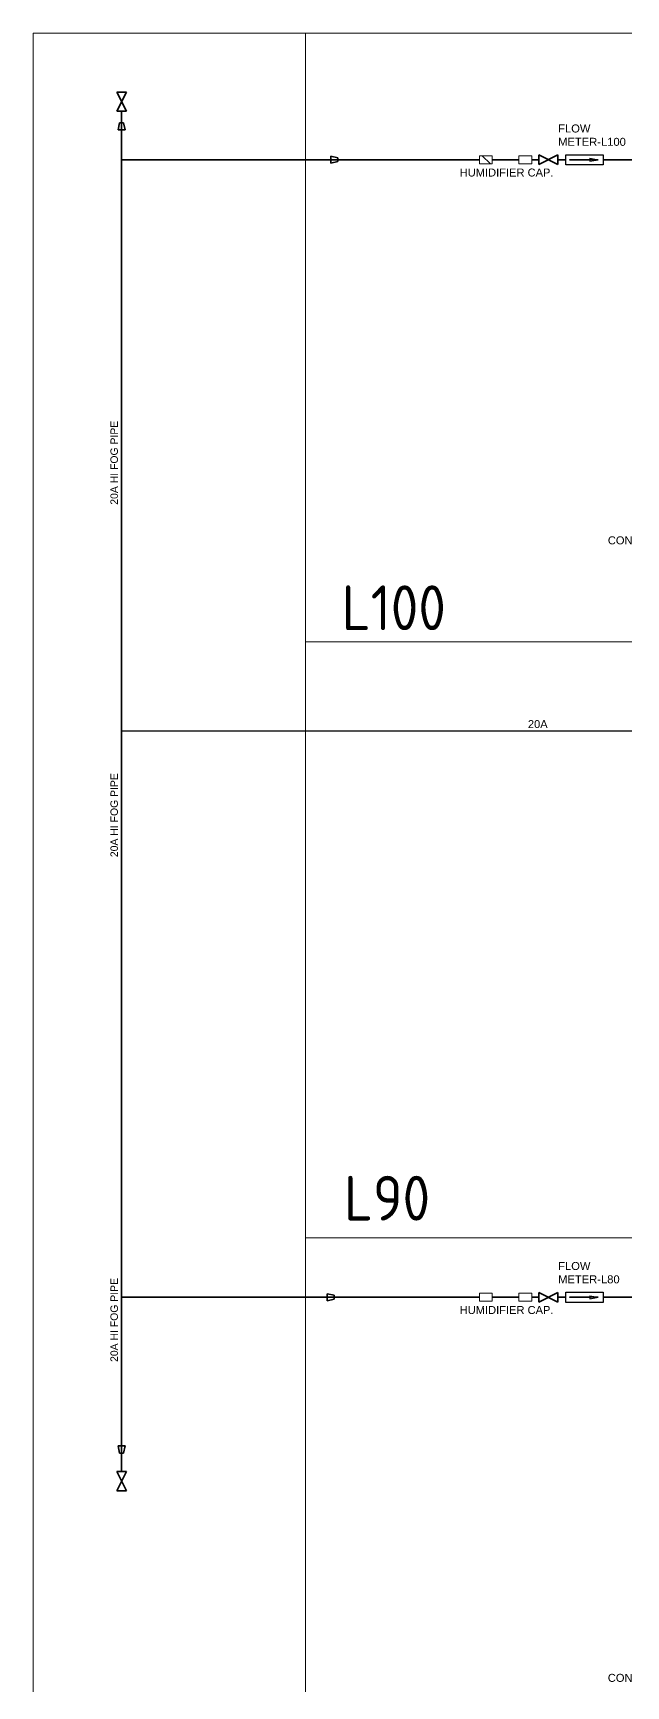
# Model space of a CAD drawing. Header units: millimetres. Extents: x 183 to 3972, y 193 to 1833.
# Drawn here: x 2823 to 3010, y 1314 to 1833 of the extents above; entities that cross this region are included whole.
import ezdxf

# ---------------------------------------------------------------- set-up
doc = ezdxf.new("R2010")
doc.units = ezdxf.units.MM
for name, color, linetype in [('DETL-TXT', 7, 'Continuous'), ('M-CWTR-PIPE-S', 7, 'Continuous'), ('M-CWTR-VAVE', 7, 'Continuous'), ('M-DETL-60', 7, 'Continuous'), ('M-EQPM-TXT', 7, 'Continuous'), ('M-PIPE-CHWS12', 7, 'Continuous')]:
    doc.layers.add(name, color=color, linetype=linetype)
doc.styles.add('AA-TXT', font='isocp.shx', dxfattribs={"bigfont": 'chineset.shx'})
pattern_1 = [(45, (2597.713, 1122.245), (-11.29434, 11.29434), []), (135, (2597.713, 1122.245), (-11.29434, -11.29434), [])]

# ---------------------------------------------------------------- blocks, each defined once
blk = doc.blocks.new('A$C16496DF1')
at = {"layer": 'M-CWTR-VAVE', "color": 2, "linetype": 'Continuous', "lineweight": 35}
for p, q in [((-4, 0), (-4, -2)), ((-4, 0), (0, -2)), ((0, 0), (-4, -2)), ((0, -2), (0, 0))]:
    blk.add_line(p, q, dxfattribs=at)
blk = doc.blocks.new('SE13')
at = {"layer": 'M-CWTR-PIPE-S', "color": 4, "linetype": 'Continuous', "lineweight": 35}
for p, q in [((353.04, 675.93), (352.54, 673.72)), ((352.54, 673.72), (354.75, 673.72)), ((354.25, 675.93), (353.04, 675.93)), ((354.75, 673.72), (354.25, 675.93))]:
    blk.add_line(p, q, dxfattribs=at)
blk = doc.blocks.new('SE12')
at = {"layer": 'M-CWTR-PIPE-S'}
blk.add_blockref('SE13', (0, 0), dxfattribs=at)
blk = doc.blocks.new('SE19')
at = {"layer": 'M-CWTR-PIPE-S', "color": 4, "linetype": 'Continuous', "lineweight": 35}
for p, q in [((353.04, 476.62), (352.54, 478.83)), ((352.54, 478.83), (354.75, 478.83)), ((354.25, 476.62), (353.04, 476.62)), ((354.75, 478.83), (354.25, 476.62))]:
    blk.add_line(p, q, dxfattribs=at)
blk = doc.blocks.new('SE18')
at = {"layer": 'M-CWTR-PIPE-S'}
blk.add_blockref('SE19', (0, 0), dxfattribs=at)
blk = doc.blocks.new('SE21')
at = {"layer": 'M-CWTR-PIPE-S', "color": 4, "linetype": 'Continuous', "lineweight": 35}
for p, q in [((357.58, 481.93), (357.58, 484.14)), ((357.58, 484.14), (359.79, 483.64)), ((359.79, 482.43), (357.58, 481.93)), ((359.79, 483.64), (359.79, 482.43))]:
    blk.add_line(p, q, dxfattribs=at)
blk = doc.blocks.new('SE20')
at = {"layer": 'M-CWTR-PIPE-S'}
blk.add_blockref('SE21', (0, 0), dxfattribs=at)
blk = doc.blocks.new('SE17')
at = {"layer": 'M-CWTR-PIPE-S', "color": 4, "linetype": 'Continuous', "lineweight": 35}
for p, q in [((355.99, 665.76), (355.99, 667.97)), ((355.99, 667.97), (358.2, 667.47)), ((358.2, 666.26), (355.99, 665.76)), ((358.2, 667.47), (358.2, 666.26))]:
    blk.add_line(p, q, dxfattribs=at)
blk = doc.blocks.new('SE16')
at = {"layer": 'M-CWTR-PIPE-S'}
blk.add_blockref('SE17', (0, 0), dxfattribs=at)

msp = doc.modelspace()

# ---------------------------------------------------------------- hatches: boundary and pattern name
h = msp.add_hatch(color=2)
h.dxf.hatch_style = 1
h.paths.add_polyline_path([(3001.08, 1793.18), (2992.18, 1793.18), (2992.18, 1793.07), (2998.37, 1793.07), (2998.37, 1792.71)])
h.paths.add_polyline_path([(3001.08, 1793.18), (2998.37, 1793.64), (2998.37, 1793.28), (2992.18, 1793.28), (2992.18, 1793.18)])
h = msp.add_hatch(color=2)
h.dxf.hatch_style = 1
h.paths.add_polyline_path([(3001.08, 1435.72), (2992.18, 1435.72), (2992.18, 1435.62), (2998.37, 1435.62), (2998.37, 1435.26)])
h.paths.add_polyline_path([(3001.08, 1435.72), (2998.37, 1436.19), (2998.37, 1435.83), (2992.18, 1435.83), (2992.18, 1435.72)])
at = {"layer": 'M-CWTR-VAVE', "lineweight": 0}
h = msp.add_hatch(dxfattribs=at)
h.set_pattern_fill('ANSI37', color=2, scale=5.030745, style=0)
h.set_pattern_definition(pattern_1)
h.paths.add_polyline_path([(2967.7, 1794.44), (2963.68, 1794.44), (2963.68, 1791.92), (2967.7, 1791.92)])
h = msp.add_hatch(dxfattribs=at)
h.set_pattern_fill('ANSI37', color=2, scale=5.030745, style=0)
h.set_pattern_definition(pattern_1)
h.paths.add_polyline_path([(2976.14, 1794.44), (2976.14, 1791.92), (2980.17, 1791.92), (2980.17, 1794.44)])

# ---------------------------------------------------------------- linework, layer by layer
at = {"color": 4}
for p, q in [((3001.08, 1793.18), (2992.18, 1793.18)), ((2998.37, 1793.64), (3001.08, 1793.18)), ((2998.37, 1793.64), (2998.37, 1793.28)), ((2998.37, 1792.71), (3001.08, 1793.18)), ((2998.37, 1793.07), (2998.37, 1792.71)), ((3164.34, 1613.64), (2851.2, 1613.64)), ((3001.08, 1435.72), (2992.18, 1435.72)), ((2998.37, 1436.19), (3001.08, 1435.72)), ((2998.37, 1436.19), (2998.37, 1435.83)), ((2998.37, 1435.26), (3001.08, 1435.72)), ((2998.37, 1435.62), (2998.37, 1435.26))]:
    msp.add_line(p, q, dxfattribs=at)
at = {"color": 2}
for points in [[(3002.66, 1791.57), (2990.84, 1791.57), (2990.84, 1794.78), (3002.66, 1794.78)], [(3002.66, 1434.12), (2990.84, 1434.12), (2990.84, 1437.33), (3002.66, 1437.33)]]:
    msp.add_lwpolyline(points, close=True, dxfattribs=at)
for points in [[(2998.37, 1793.07), (2992.18, 1793.07), (2992.18, 1793.28), (2998.37, 1793.28)], [(2998.37, 1435.62), (2992.18, 1435.62), (2992.18, 1435.83), (2998.37, 1435.83)]]:
    msp.add_lwpolyline(points, dxfattribs=at)
at = {"layer": 'M-CWTR-VAVE', "color": 1, "lineweight": 0}
for p, q in [((3881.58, 1833), (2823.36, 1833)), ((2823.36, 1295.21), (2823.36, 1833)), ((2908.98, 1295.21), (2908.98, 1833)), ((2908.98, 1641.74), (3881.58, 1641.74)), ((2908.98, 1454.38), (3881.58, 1454.38))]:
    msp.add_line(p, q, dxfattribs=at)
at = {"layer": 'M-CWTR-VAVE', "color": 2, "lineweight": 0}
for p, q in [((2963.68, 1794.44), (2963.68, 1791.92)), ((2967.7, 1794.44), (2963.68, 1794.44)), ((2967.7, 1794.44), (2963.68, 1794.44)), ((2963.68, 1794.44), (2963.68, 1791.92)), ((2967.7, 1791.92), (2967.7, 1794.44)), ((2967.7, 1791.92), (2967.7, 1794.44)), ((2976.14, 1791.92), (2976.14, 1794.44)), ((2976.14, 1794.44), (2980.17, 1794.44)), ((2976.14, 1794.44), (2980.17, 1794.44)), ((2976.14, 1791.92), (2976.14, 1794.44)), ((2980.17, 1794.44), (2980.17, 1791.92)), ((2980.17, 1794.44), (2980.17, 1791.92)), ((2963.68, 1791.92), (2967.7, 1791.92)), ((2963.68, 1791.92), (2967.7, 1791.92)), ((2980.17, 1791.92), (2976.14, 1791.92)), ((2980.17, 1791.92), (2976.14, 1791.92)), ((2963.68, 1436.98), (2963.68, 1434.46)), ((2967.7, 1436.98), (2963.68, 1436.98)), ((2967.7, 1436.98), (2963.68, 1436.98)), ((2963.68, 1436.98), (2963.68, 1434.46)), ((2963.68, 1434.46), (2967.7, 1434.46)), ((2963.68, 1434.46), (2967.7, 1434.46)), ((2967.7, 1434.46), (2967.7, 1436.98)), ((2967.7, 1434.46), (2967.7, 1436.98)), ((2976.14, 1434.46), (2976.14, 1436.98)), ((2976.14, 1436.98), (2980.17, 1436.98)), ((2976.14, 1436.98), (2980.17, 1436.98)), ((2976.14, 1434.46), (2976.14, 1436.98)), ((2980.17, 1434.46), (2976.14, 1434.46)), ((2980.17, 1434.46), (2976.14, 1434.46)), ((2980.17, 1436.98), (2980.17, 1434.46)), ((2980.17, 1436.98), (2980.17, 1434.46))]:
    msp.add_line(p, q, dxfattribs=at)
at = {"layer": 'M-PIPE-CHWS12', "color": 4, "linetype": 'Continuous', "lineweight": 35}
for p, q in [((2851.2, 1808.41), (2851.2, 1380.93)), ((2851.2, 1793.18), (2963.68, 1793.18)), ((2967.7, 1793.18), (2976.14, 1793.18)), ((2980.17, 1793.18), (2982.34, 1793.18)), ((2988.37, 1793.18), (2990.84, 1793.18)), ((3002.66, 1793.18), (3007.06, 1793.18)), ((3007.06, 1793.18), (3812.66, 1793.18)), ((2851.2, 1435.72), (2963.68, 1435.72)), ((2967.7, 1435.72), (2976.14, 1435.72)), ((2980.17, 1435.72), (2982.34, 1435.72)), ((2988.37, 1435.72), (2990.84, 1435.72)), ((3002.66, 1435.72), (3007.06, 1435.72)), ((3007.06, 1435.72), (3812.66, 1435.72))]:
    msp.add_line(p, q, dxfattribs=at)

# ---------------------------------------------------------------- block references
at = {"color": 7, "lineweight": 0, "xscale": 1.509223501321489, "yscale": 1.509223501321489, "zscale": 1.509223501321489}
for p, rotation in [((2852.71, 1808.41), 270), ((2982.34, 1791.67), 179.9999999999998), ((2982.34, 1434.22), 179.9999999999998), ((2852.71, 1374.9), 270)]:
    msp.add_blockref('A$C16496DF1', p, dxfattribs=dict(at, rotation=rotation))
at = {"xscale": 1.006149000880992, "yscale": 1.006149000880992, "zscale": 1.006149000880992}
for name, p in [('SE12', (2495.38, 1124.7)), ('SE16', (2558.82, 1122.24)), ('SE20', (2556.07, 949.72)), ('SE18', (2495.38, 907.23))]:
    msp.add_blockref(name, p, dxfattribs=at)

# ---------------------------------------------------------------- texts
at = {"layer": 'DETL-TXT', "color": 2, "ltscale": 0.1, "style": 'AA-TXT'}
for s, p in [('L100', (2920.42, 1645.37)), ('L90', (2921.14, 1459.83))]:
    msp.add_text(s, height=14.066, dxfattribs=at).set_placement(p)
at = {"layer": 'DETL-TXT', "color": 7, "char_height": 2.5154, "attachment_point": 7}
for s, insert, width in [('{\\fArial|b0|i0|c0|p34;\\C3;FLOW\\PMETER-L100}', (2988.46, 1797.53), 10.3349), ('{\\fArial|b0|i0|c0|p34;\\H0.99389x;\\C3;20A}', (2978.94, 1614.57), 6.2884), ('{\\fArial|b0|i0|c0|p34;\\C3;FLOW\\PMETER-L80}', (2988.46, 1440.07), 10.3349)]:
    msp.add_mtext(s, dxfattribs=dict(at, insert=insert, width=width))
at = {"layer": 'DETL-TXT', "color": 7, "char_height": 2.5154, "width": 28.38, "attachment_point": 7, "rotation": 90}
for insert in [(2850.07, 1684.78), (2850.07, 1574.04), (2850.07, 1415.4)]:
    msp.add_mtext('{\\fArial|b0|i0|c0|p34;\\H0.93199x;\\C3;20A HI FOG PIPE}', dxfattribs=dict(at, insert=insert))
at = {"layer": 'M-CWTR-VAVE', "char_height": 0.00252, "width": 0.014, "attachment_point": 7}
for insert in [(2967.69, 1794.44), (2976.14, 1794.44), (2967.69, 1436.99), (2976.14, 1436.99)]:
    msp.add_mtext('{\\fArial|b0||i0||c0|p34;\\C2;\\H2.5e-003;\\W1.;400A BV}', dxfattribs=dict(at, insert=insert))
at = {"layer": 'M-DETL-60', "char_height": 2.5154, "width": 29.583, "attachment_point": 8}
for insert in [(2972.25, 1787.89), (2972.25, 1430.44)]:
    msp.add_mtext('{\\fArial|b0||i0||c0|p34;\\C3;\\H2.5;\\W1.;HUMIDIFIER CAP.}', dxfattribs=dict(at, insert=insert))
at = {"layer": 'M-EQPM-TXT', "color": 7, "char_height": 2.5154, "width": 31.6062, "attachment_point": 9}
for insert in [(3035.51, 1672.3), (3035.51, 1314.84)]:
    msp.add_mtext('{\\fArial|b0||i0||c0|p34;\\C251;\\H2.5;\\W1.;CONNECTION SEE}', dxfattribs=dict(at, insert=insert))

doc.saveas('drawing.dxf')
